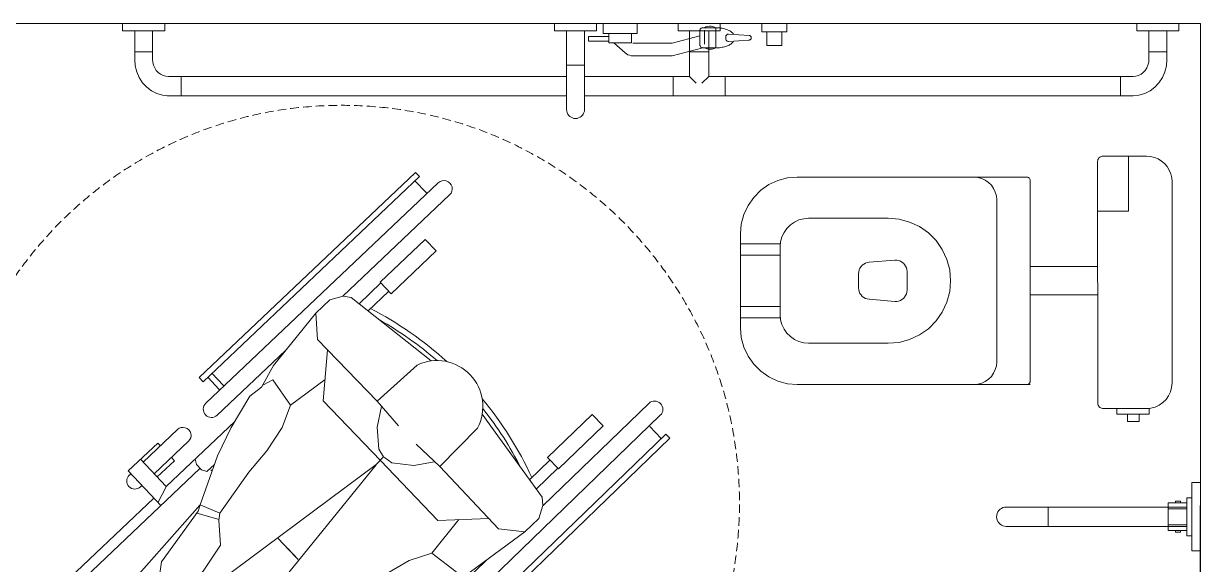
# Model space of a CAD drawing. Header units: millimetres. Extents: x -2143172 to 5255, y -610845 to 279739.
# Drawn here: x -1099229 to -1097157, y -590369 to -589418 of the extents above; entities that cross this region are included whole.
import ezdxf

# ---------------------------------------------------------------- set-up
doc = ezdxf.new("R2010")
doc.units = ezdxf.units.MM
doc.header["$LTSCALE"] = 30
doc.linetypes.add('TRATTEGGIATA', pattern=[0.75, 0.5, -0.25])
doc.layers.get('0').update_dxf_attribs({"lineweight": 5})
for name, color, linetype, lineweight in [('LOADING', 163, 'Continuous', 5), ('SANIT', 250, 'Continuous', 5), ('Walls', 32, 'Continuous', 5)]:
    doc.layers.add(name, color=color, linetype=linetype, lineweight=lineweight)

# ---------------------------------------------------------------- blocks, each defined once
blk = doc.blocks.new('Wheelchair')
for p, q in [((9688.8, 4580.4), (9636.3, 4519)), ((9688.8, 4580.4), (9913.2, 4363.8)), ((9695.9, 4532.4), (9716, 4554.1)), ((9647.3, 4524.1), (9584.2, 4494.7)), ((9709.9, 4426.2), (9647.3, 4524.1)), ((9695.9, 4532.4), (9738.4, 4489.9)), ((9762.6, 4492.4), (9766.7, 4505.2)), ((9584.2, 4494.7), (9568.2, 4476.7)), ((9568.2, 4476.7), (9665.9, 4393.6)), ((9698.4, 4444.2), (9735.9, 4492.5)), ((9738.4, 4489.9), (9752.5, 4485)), ((9752.5, 4485), (9762.6, 4492.4)), ((9968.8, 4285), (9757.7, 4488.8)), ((9586.8, 4461), (9580.1, 4453.2)), ((9580.1, 4453.2), (9656.4, 4390)), ((9709.9, 4426.2), (9663.7, 4398.5)), ((9779.1, 4383.2), (9709.9, 4426.2)), ((9656.4, 4390), (9661.8, 4397.1)), ((9665.9, 4393.6), (9695.8, 4341.1)), ((9900.5, 4350.6), (9959.2, 4411.4)), ((9951.7, 4408.7), (9954.5, 4406)), ((9959.2, 4411.4), (10010.4, 4361.2)), ((9452.6, 4357.1), (9469.8, 4373.8)), ((9469.8, 4373.8), (9557.2, 4280)), ((9759.9, 4375.2), (9711.9, 4320.3)), ((9759.9, 4375.2), (9778.4, 4384.2)), ((9778.4, 4384.2), (9904.8, 4281.6)), ((9933.8, 4386.5), (9932, 4388.3)), ((9934.6, 4342.8), (9980.6, 4390.4)), ((9975.8, 4385.5), (10035.6, 4327.8)), ((9426, 4292.7), (9452.6, 4357.1)), ((9486.4, 4356), (9493.9, 4363)), ((9493.9, 4363), (9560.4, 4289.7)), ((9934.3, 4342.8), (9906.5, 4356.1)), ((9950.7, 4359.5), (9980.6, 4330.3)), ((10015.9, 4307.3), (9956.1, 4365)), ((10010.4, 4361.2), (10005.8, 4356.5)), ((9695.8, 4341.1), (9709.9, 4321.7)), ((9732.8, 4330.6), (9727.3, 4319.9)), ((9732.8, 4330.6), (9756, 4349.7)), ((9756, 4349.7), (9802, 4345.5)), ((9802, 4345.5), (9893.6, 4285.1)), ((9934.7, 4342.9), (10054.3, 4227.4)), ((9980.6, 4330.3), (9986.1, 4336)), ((9751.1, 4275.1), (9711.9, 4320.3)), ((9778.1, 4291.7), (9727.3, 4319.9)), ((9371.6, 4248.8), (9430.7, 4303.9)), ((9526.6, 4234.6), (9426, 4292.7)), ((9560.4, 4289.7), (9553.6, 4283.9)), ((9775.8, 4283), (9778.1, 4291.7)), ((9966.8, 4282.3), (9975.4, 4291.3)), ((9975.4, 4291.3), (9984.9, 4294.4)), ((10121.6, 4286.3), (10128.5, 4293.5)), ((10128.5, 4293.5), (10506.2, 3929)), ((9526.6, 4234.6), (9552.2, 4282)), ((9557.2, 4280), (9611, 4252.4)), ((9770.8, 4244.3), (9751.1, 4275.1)), ((9789, 4271.5), (9775.8, 4283)), ((9836.1, 4243.1), (9789, 4271.5)), ((9890.5, 4287.2), (9880.7, 4247.5)), ((9891.8, 4246.6), (9904.8, 4281.6)), ((9893.6, 4285.1), (9904.8, 4281.6)), ((9904.8, 4281.6), (9992.8, 4255.2)), ((9964, 4272.7), (9966.8, 4282.3)), ((9977.3, 4259.9), (9964, 4272.7)), ((10489.5, 3888.5), (10084.1, 4279.7)), ((10129.9, 4278.3), (10109.5, 4257.2)), ((10137.1, 4271.4), (10116.7, 4250.3)), ((10121.6, 4286.3), (10499.3, 3921.8)), ((9371.6, 4248.8), (9598.1, 4034.2)), ((9611, 4252.4), (9631.1, 4239.2)), ((9879.4, 4247.6), (9836.1, 4243.1)), ((9891.8, 4246.6), (9879.4, 4247.6)), ((9967.7, 4265.7), (9965.5, 4263.4)), ((9992.8, 4255.2), (10043.4, 4233.2)), ((10183.1, 4143.7), (10063.9, 4258.7)), ((9419.9, 4243.9), (9399.1, 4222.7)), ((9419.9, 4243.9), (9464.3, 4203.2)), ((9508.1, 4245.3), (9461.6, 4205.7)), ((9572.7, 4167.4), (9526.6, 4234.6)), ((9579.9, 4186.9), (9632.5, 4237.3)), ((9679.4, 4200.1), (9632.5, 4237.3)), ((9989.6, 3975.8), (9770.8, 4244.3)), ((9966.5, 4198.9), (9891.8, 4246.6)), ((10043.4, 4233.2), (10099.8, 4203.2)), ((9623.1, 4216), (9605.2, 4191.9)), ((9623.1, 4216), (9633.6, 4221.9)), ((9664, 4172.4), (9633.6, 4221.9)), ((9469.8, 4189.4), (9462.9, 4179)), ((9464.3, 4203.2), (9469.8, 4189.4)), ((9579.9, 4186.9), (9571.7, 4168)), ((9605.2, 4191.9), (9611.4, 4146.2)), ((9711.1, 4181.9), (9679.4, 4200.1)), ((10005.5, 4168.6), (9966.5, 4198.9)), ((10099.8, 4203.2), (10116.9, 4183)), ((9462.9, 4179), (9450.3, 4174.3)), ((9679.2, 3982.3), (9466.2, 4184.1)), ((9571.7, 4168), (9679.8, 4046.3)), ((9672.6, 4175.1), (9664, 4172.4)), ((9684.7, 4162.4), (9672.6, 4175.1)), ((9989.1, 3975.3), (9711.1, 4181.9)), ((10047.5, 4143.9), (10005.5, 4168.6)), ((10087.4, 4131), (10130.2, 4164)), ((10116.9, 4183), (10155.6, 4163.8)), ((10130.2, 4164), (10120, 4181.2)), ((9611.4, 4146.2), (9675.8, 4057.3)), ((9715.1, 4116.7), (9684.7, 4162.4)), ((10087.4, 4131), (10047.5, 4143.9)), ((10155.6, 4163.8), (10251.2, 4093.6)), ((9816.8, 4105.4), (9835.9, 4124.9)), ((9851.9, 4142.1), (9833.2, 4122.2)), ((9849, 4139.2), (9835.9, 4124.9)), ((10135, 4071.7), (10087.4, 4131)), ((9712.6, 4073.2), (9715.1, 4116.7)), ((10204.7, 4088.4), (10101.2, 3978.7)), ((10251.2, 4093.6), (10204.7, 4088.4)), ((10251.2, 4093.6), (10275.8, 4069.8)), ((9673.6, 4060.4), (9712.8, 4071.9)), ((9714.2, 4060.8), (9679.8, 4046.3)), ((9714.2, 4060.8), (9712.6, 4073.2)), ((9765.1, 3988.4), (9714.2, 4060.8)), ((10097.7, 4073.5), (9997.2, 3968.1)), ((10187.6, 4070.2), (10097.7, 4073.5)), ((10275.8, 4069.8), (10283, 4047)), ((9610.7, 4047.5), (9552.6, 3986.2)), ((9619.9, 4014.1), (9605.4, 4041.3)), ((9675.8, 4057.3), (9679.8, 4046.3)), ((9679.8, 4046.3), (9710.1, 3959.6)), ((10283, 4047), (10281.4, 4032.7)), ((10469.2, 3867.5), (10283.1, 4047.1)), ((10281.4, 4032.7), (10176, 3886.7)), ((9576.3, 4012.7), (9574.4, 4014.4)), ((9619.9, 4013.8), (9574.4, 3965.8)), ((9619.9, 4013.8), (9740.6, 3899.4)), ((10294.8, 3967.5), (10259.1, 4001.9)), ((10271, 4018.3), (10309.2, 3981.4)), ((9552.6, 3986.2), (9605, 3937.3)), ((9554.9, 3993.8), (9557.7, 3991.1)), ((9659, 3934.2), (9598.7, 3991.4)), ((9604, 3997), (9634.5, 3968.4)), ((9681.9, 3984.4), (9673.3, 3975.3)), ((9691.3, 3987.6), (9681.9, 3984.4)), ((9704.7, 3974.8), (9691.3, 3987.6)), ((9698.5, 3984.2), (9700.7, 3986.4)), ((9797.1, 3950.8), (9765.1, 3988.4)), ((9989.1, 3975.3), (9986.9, 3977.9)), ((10101.2, 3978.7), (10059.8, 3939.5)), ((10101.2, 3978.7), (10167.6, 3911)), ((10310.6, 3982.9), (10291.2, 3962.7)), ((10389.2, 3907.1), (10310.6, 3982.9)), ((9579.2, 3970.8), (9639.5, 3913.6)), ((9634.5, 3968.4), (9629, 3962.7)), ((9673.3, 3975.3), (9670.6, 3965.7)), ((9710.1, 3959.6), (9734.3, 3910)), ((9896.3, 3862.9), (9997.1, 3968)), ((10002.4, 3961.7), (9989.1, 3975.3)), ((10002.4, 3961.7), (9993.9, 3948)), ((9997.1, 3968.1), (9995.9, 3966.7)), ((10002.4, 3961.7), (10003.2, 3962.2)), ((10003.8, 3963), (10017, 3972.2)), ((10017, 3972.2), (10055.4, 3976.6)), ((10055.4, 3976.6), (10092.1, 3970.4)), ((10291.2, 3962.7), (10369.7, 3886.9)), ((9605, 3937.3), (9609.5, 3942)), ((9823.7, 3909.9), (9797.1, 3950.8)), ((9993.9, 3948), (9991.2, 3909.5)), ((10491.3, 3929.5), (10470.9, 3908.4)), ((10499.3, 3921.8), (10506.2, 3929)), ((9734.3, 3910), (9766.8, 3855.1)), ((9838.4, 3870.6), (9823.7, 3909.9)), ((9991.2, 3909.5), (9999, 3873.1)), ((9991.2, 3863.6), (10028.5, 3906.8)), ((10369.7, 3886.9), (10389.2, 3907.1)), ((9830, 3774.5), (9709.7, 3888.4)), ((9689.7, 3867.2), (10098.6, 3479.7)), ((9766.8, 3855.1), (9787.8, 3838.9)), ((9838.4, 3870.6), (9807.3, 3826.4)), ((9899.8, 3825.8), (9838.4, 3870.6)), ((9886.2, 3755.3), (9991.2, 3863.6)), ((9903.6, 3773.2), (9896.3, 3862.9)), ((9991.2, 3863.6), (10061.7, 3800.3)), ((9693.1, 3821.6), (9713.3, 3842.9)), ((9700.4, 3814.7), (9720.5, 3836)), ((9787.8, 3838.9), (9808.6, 3801)), ((9807.3, 3826.4), (9789.7, 3835.8)), ((9684.7, 3829.6), (9677.9, 3822.3)), ((9677.9, 3822.3), (10058.9, 3461.2)), ((9684.7, 3829.6), (10065.8, 3468.5)), ((9808.6, 3801), (9883.1, 3708.7)), ((9945.2, 3681.2), (10086.4, 3793)), ((9883.1, 3708.7), (9886.2, 3755.3)), ((9883.1, 3708.7), (9907.9, 3685.2)), ((9959.2, 3692.3), (9997.7, 3655.7)), ((10011, 3670.7), (9975, 3704.8)), ((9907.9, 3685.2), (9931, 3679)), ((10118.7, 3500.9), (9930.9, 3678.8)), ((9931, 3679), (9945.2, 3681.2)), ((9996.3, 3654.2), (10015.6, 3674.6)), ((10015.6, 3674.6), (10094.8, 3599.5)), ((10075.5, 3579.1), (9996.3, 3654.2)), ((10094.8, 3599.5), (10075.5, 3579.1)), ((10057.7, 3476.1), (10077.9, 3497.4)), ((10065.8, 3468.5), (10058.9, 3461.2))]:
    blk.add_line(p, q)
at = {"color": 30, "linetype": 'TRATTEGGIATA'}
blk.add_circle((9928.9, 4043.3), 700, dxfattribs=at)
for centre, radius, start, end in [((9941.8, 4398.5), 14.2, 46.0147, 226.0147), ((10025.7, 4317.5), 14.2, 226.0147, 46.0147), ((10074, 4269.2), 14.6, 46.0147, 226.0147), ((9564.6, 4004.1), 14.2, 46.5424, 226.5424), ((9694.4, 4260), 626.4, 320.2511, 335.2615), ((9694.4, 4260), 616.4, 321.5411, 333.0972), ((9649.3, 3923.9), 14.2, 226.5424, 46.5424), ((10097.1, 3872.9), 80.1, 316.0147, 28.3763), ((9699.7, 3877.8), 14.6, 46.5424, 226.5424), ((10479.4, 3878), 14.6, 226.0147, 46.0147), ((10096.6, 3872.4), 80.1, 244.1807, 316.5424), ((9692, 4257.4), 626.4, 297.2956, 312.306), ((9692, 4257.4), 616.4, 299.4599, 311.0159), ((10108.7, 3490.3), 14.6, 226.5424, 46.5424)]:
    blk.add_arc(centre, radius, start, end)

msp = doc.modelspace()

# ---------------------------------------------------------------- linework, layer by layer
at = {"layer": 'SANIT'}
for p, q in [((-1099054.3, -589431.1, 0.2), (-1099054.3, -589418.1, 0.2)), ((-1099054.3, -589418.1, 0.2), (-1098980.1, -589418.1, 0.2)), ((-1098980.1, -589418.1, 0.2), (-1098980.1, -589431.1, 0.2)), ((-1098294.1, -589431.1, 0.2), (-1098294.1, -589418.1, 0.2)), ((-1098294.1, -589418.1, 0.2), (-1098219.9, -589418.1, 0.2)), ((-1098219.9, -589418.1, 0.2), (-1098219.9, -589431.1, 0.2)), ((-1098208.6, -589418.1, 0.2), (-1098208.6, -589435.5, 0.2)), ((-1098148.6, -589418.1, 0.2), (-1098208.6, -589418.1, 0.2)), ((-1098148.6, -589435.5, 0.2), (-1098148.6, -589418.1, 0.2)), ((-1098076.5, -589431.1, 0.2), (-1098076.5, -589418.1, 0.2)), ((-1098076.5, -589418.1, 0.2), (-1098002.3, -589418.1, 0.2)), ((-1098002.3, -589418.1, 0.2), (-1098002.3, -589431.1, 0.2)), ((-1097929, -589418.1, 0.2), (-1097929, -589432.6, 0.2)), ((-1097885, -589418.1, 0.2), (-1097929, -589418.1, 0.2)), ((-1097885, -589432.6, 0.2), (-1097885, -589418.1, 0.2)), ((-1097269, -589418.1, 0.2), (-1097269, -589431.1, 0.2)), ((-1097194.8, -589418.1, 0.2), (-1097269, -589418.1, 0.2)), ((-1097194.8, -589431.1, 0.2), (-1097194.8, -589418.1, 0.2)), ((-1098980.1, -589431.1, 0.2), (-1099054.3, -589431.1, 0.2)), ((-1099033, -589481.1, 0.2), (-1099033, -589432.1, 0.2)), ((-1099001.4, -589432.1, 0.2), (-1099001.4, -589481.1, 0.2)), ((-1098219.9, -589431.1, 0.2), (-1098294.1, -589431.1, 0.2)), ((-1098272.8, -589569.3, 0.2), (-1098272.8, -589431.1, 0.2)), ((-1098241.2, -589432.1, 0.2), (-1098241.2, -589569.3, 0.2)), ((-1098208.6, -589435.5, 0.2), (-1098148.6, -589435.5, 0.2)), ((-1098158.7, -589435.5, 0.2), (-1098198.5, -589435.5, 0.2)), ((-1098198.5, -589435.5, 0.2), (-1098198.5, -589451.8, 0.2)), ((-1098158.7, -589451.8, 0.2), (-1098158.7, -589435.5, 0.2)), ((-1098002.3, -589431.1, 0.2), (-1098076.5, -589431.1, 0.2)), ((-1098056.4, -589511.1, 0.2), (-1098056.4, -589431.1, 0.2)), ((-1098038, -589429.7, 0.2), (-1098038.1, -589430.6, 0.2)), ((-1098038.1, -589430.6, 0.2), (-1098038.1, -589455.6, 0.2)), ((-1098037.8, -589428.9, 0.2), (-1098038, -589429.7, 0.2)), ((-1098037.4, -589428.1, 0.2), (-1098037.8, -589428.9, 0.2)), ((-1098036.9, -589427.4, 0.2), (-1098037.4, -589428.1, 0.2)), ((-1098036.3, -589426.8, 0.2), (-1098036.9, -589427.4, 0.2)), ((-1098035.6, -589426.3, 0.2), (-1098036.3, -589426.8, 0.2)), ((-1098034.8, -589425.9, 0.2), (-1098035.6, -589426.3, 0.2)), ((-1098034, -589425.7, 0.2), (-1098034.8, -589425.9, 0.2)), ((-1098033.1, -589425.6, 0.2), (-1098034, -589425.7, 0.2)), ((-1098003.5, -589425.6, 0.2), (-1098033.1, -589425.6, 0.2)), ((-1098027.5, -589424, 0.2), (-1098030.2, -589425.4, 0.2)), ((-1098030.1, -589429.6, 0.2), (-1098030.1, -589454.6, 0.2)), ((-1098024.5, -589423.1, 0.2), (-1098027.5, -589424, 0.2)), ((-1098021.4, -589422.6, 0.2), (-1098024.5, -589423.1, 0.2)), ((-1098022.4, -589431.1, 0.2), (-1098022.4, -589511.1, 0.2)), ((-1098018.3, -589422.7, 0.2), (-1098021.4, -589422.6, 0.2)), ((-1098015.3, -589423.2, 0.2), (-1098018.3, -589422.7, 0.2)), ((-1098012.3, -589424.2, 0.2), (-1098015.3, -589423.2, 0.2)), ((-1098009.6, -589425.6, 0.2), (-1098012.3, -589424.2, 0.2)), ((-1098010, -589425.6, 0.2), (-1098010, -589460.6, 0.2)), ((-1098003.5, -589425.6, 0.2), (-1098001.2, -589426, 0.2)), ((-1098001.2, -589426, 0.2), (-1097999.1, -589426.3, 0.2)), ((-1097999.1, -589426.3, 0.2), (-1097997, -589426.8, 0.2)), ((-1097997, -589426.8, 0.2), (-1097995, -589427.2, 0.2)), ((-1097995, -589427.2, 0.2), (-1097993.1, -589427.8, 0.2)), ((-1097993.1, -589427.8, 0.2), (-1097991.4, -589428.3, 0.2)), ((-1097991.5, -589438.4, 0.2), (-1097992, -589439.1, 0.2)), ((-1097990.9, -589437.8, 0.2), (-1097991.5, -589438.4, 0.2)), ((-1097991.4, -589428.3, 0.2), (-1097989.7, -589429, 0.2)), ((-1097990.2, -589437.3, 0.2), (-1097990.9, -589437.8, 0.2)), ((-1097989.4, -589436.9, 0.2), (-1097990.2, -589437.3, 0.2)), ((-1097989.7, -589429, 0.2), (-1097988.1, -589429.6, 0.2)), ((-1097988.5, -589436.7, 0.2), (-1097989.4, -589436.9, 0.2)), ((-1097987.7, -589436.6, 0.2), (-1097988.5, -589436.7, 0.2)), ((-1097988.1, -589429.6, 0.2), (-1097986.6, -589430.3, 0.2)), ((-1097951.5, -589439.2, 0.2), (-1097987.7, -589436.6, 0.2)), ((-1097986.6, -589430.3, 0.2), (-1097985.2, -589431.1, 0.2)), ((-1097985.2, -589431.1, 0.2), (-1097983.9, -589431.9, 0.2)), ((-1097983.9, -589431.9, 0.2), (-1097982.8, -589432.7, 0.2)), ((-1097982.8, -589432.7, 0.2), (-1097981.7, -589433.6, 0.2)), ((-1097981.7, -589433.6, 0.2), (-1097980.7, -589434.6, 0.2)), ((-1097980.7, -589434.6, 0.2), (-1097979.8, -589435.6, 0.2)), ((-1097979.8, -589435.6, 0.2), (-1097979, -589436.6, 0.2)), ((-1097929, -589432.6, 0.2), (-1097885, -589432.6, 0.2)), ((-1097920.4, -589432.6, 0.2), (-1097920.4, -589457, 0.2)), ((-1097893.6, -589457, 0.2), (-1097893.6, -589432.6, 0.2)), ((-1097269, -589431.1, 0.2), (-1097194.8, -589431.1, 0.2)), ((-1097247.7, -589432.1, 0.2), (-1097247.7, -589481.1, 0.2)), ((-1097216.1, -589481.1, 0.2), (-1097216.1, -589432.1, 0.2)), ((-1098198.5, -589440.8, 0.2), (-1098233.9, -589440.8, 0.2)), ((-1098233.9, -589440.8, 0.2), (-1098233.9, -589448.8, 0.2)), ((-1098233.9, -589448.8, 0.2), (-1098198.5, -589448.8, 0.2)), ((-1098198.5, -589448.8, 0.2), (-1098198.5, -589440.8, 0.2)), ((-1098198.5, -589451.8, 0.2), (-1098158.7, -589451.8, 0.2)), ((-1098169.7, -589469.6, 0.2), (-1098189.3, -589451.8, 0.2)), ((-1098087, -589452.8, 0.2), (-1098156.3, -589452.8, 0.2)), ((-1098038.1, -589439.9, 0.2), (-1098087, -589452.8, 0.2)), ((-1098038.1, -589455.6, 0.2), (-1098038, -589456.5, 0.2)), ((-1098038, -589456.5, 0.2), (-1098037.8, -589457.3, 0.2)), ((-1098037.8, -589457.3, 0.2), (-1098037.4, -589458.1, 0.2)), ((-1098037.4, -589458.1, 0.2), (-1098036.9, -589458.8, 0.2)), ((-1098036.9, -589458.8, 0.2), (-1098036.3, -589459.4, 0.2)), ((-1098036.3, -589459.4, 0.2), (-1098035.6, -589459.9, 0.2)), ((-1097999.1, -589459.9, 0.2), (-1097997, -589459.5, 0.2)), ((-1097997, -589459.5, 0.2), (-1097995, -589459, 0.2)), ((-1097995, -589459, 0.2), (-1097993.1, -589458.5, 0.2)), ((-1097993.1, -589458.5, 0.2), (-1097991.4, -589457.9, 0.2)), ((-1097992.6, -589440.7, 0.2), (-1097992.7, -589441.6, 0.2)), ((-1097992.7, -589441.6, 0.2), (-1097992.7, -589444.6, 0.2)), ((-1097992.7, -589444.6, 0.2), (-1097992.6, -589445.5, 0.2)), ((-1097992.4, -589439.9, 0.2), (-1097992.6, -589440.7, 0.2)), ((-1097992.6, -589445.5, 0.2), (-1097992.4, -589446.3, 0.2)), ((-1097992, -589439.1, 0.2), (-1097992.4, -589439.9, 0.2)), ((-1097992.4, -589446.3, 0.2), (-1097992, -589447.1, 0.2)), ((-1097992, -589447.1, 0.2), (-1097991.5, -589447.8, 0.2)), ((-1097991.5, -589447.8, 0.2), (-1097990.9, -589448.4, 0.2)), ((-1097991.4, -589457.9, 0.2), (-1097989.7, -589457.3, 0.2)), ((-1097990.9, -589448.4, 0.2), (-1097990.2, -589448.9, 0.2)), ((-1097990.2, -589448.9, 0.2), (-1097989.4, -589449.3, 0.2)), ((-1097989.7, -589457.3, 0.2), (-1097988.1, -589456.6, 0.2)), ((-1097989.4, -589449.3, 0.2), (-1097988.5, -589449.5, 0.2)), ((-1097988.5, -589449.5, 0.2), (-1097987.7, -589449.6, 0.2)), ((-1097988.1, -589456.6, 0.2), (-1097986.6, -589455.9, 0.2)), ((-1097951.5, -589447.1, 0.2), (-1097987.7, -589449.6, 0.2)), ((-1097986.6, -589455.9, 0.2), (-1097985.2, -589455.1, 0.2)), ((-1097985.2, -589455.1, 0.2), (-1097983.9, -589454.3, 0.2)), ((-1097983.9, -589454.3, 0.2), (-1097982.8, -589453.5, 0.2)), ((-1097982.8, -589453.5, 0.2), (-1097981.7, -589452.6, 0.2)), ((-1097981.7, -589452.6, 0.2), (-1097980.7, -589451.6, 0.2)), ((-1097980.7, -589451.6, 0.2), (-1097979.8, -589450.7, 0.2)), ((-1097979.8, -589450.7, 0.2), (-1097979, -589449.6, 0.2)), ((-1097950.8, -589439.2, 0.2), (-1097951.5, -589439.2, 0.2)), ((-1097951.5, -589447.1, 0.2), (-1097950.8, -589447, 0.2)), ((-1097950.2, -589439.4, 0.2), (-1097950.8, -589439.2, 0.2)), ((-1097950.8, -589447, 0.2), (-1097950.2, -589446.8, 0.2)), ((-1097949.6, -589439.7, 0.2), (-1097950.2, -589439.4, 0.2)), ((-1097950.2, -589446.8, 0.2), (-1097949.6, -589446.5, 0.2)), ((-1097949, -589440.1, 0.2), (-1097949.6, -589439.7, 0.2)), ((-1097949.6, -589446.5, 0.2), (-1097949, -589446.1, 0.2)), ((-1097948.5, -589440.6, 0.2), (-1097949, -589440.1, 0.2)), ((-1097949, -589446.1, 0.2), (-1097948.5, -589445.7, 0.2)), ((-1097948.1, -589441.1, 0.2), (-1097948.5, -589440.6, 0.2)), ((-1097948.5, -589445.7, 0.2), (-1097948.1, -589445.1, 0.2)), ((-1097947.8, -589441.8, 0.2), (-1097948.1, -589441.1, 0.2)), ((-1097948.1, -589445.1, 0.2), (-1097947.8, -589444.5, 0.2)), ((-1097947.6, -589442.4, 0.2), (-1097947.8, -589441.8, 0.2)), ((-1097947.8, -589444.5, 0.2), (-1097947.6, -589443.8, 0.2)), ((-1097947.6, -589443.1, 0.2), (-1097947.6, -589442.4, 0.2)), ((-1097947.6, -589443.8, 0.2), (-1097947.6, -589443.1, 0.2)), ((-1097920.4, -589457, 0.2), (-1097893.6, -589457, 0.2)), ((-1099033, -589468.1, 0.2), (-1099001.4, -589468.1, 0.2)), ((-1098169.7, -589469.6, 0.2), (-1098167.4, -589471.4, 0.2)), ((-1098167.4, -589471.4, 0.2), (-1098164.8, -589472.9, 0.2)), ((-1098164.8, -589472.9, 0.2), (-1098162.1, -589473.9, 0.2)), ((-1098162.1, -589473.9, 0.2), (-1098159.2, -589474.6, 0.2)), ((-1098159.2, -589474.6, 0.2), (-1098156.3, -589474.8, 0.2)), ((-1098087, -589474.8, 0.2), (-1098156.3, -589474.8, 0.2)), ((-1098033.1, -589460.6, 0.2), (-1098087, -589474.8, 0.2)), ((-1098056.4, -589468.1, 0.2), (-1098022.4, -589468.1, 0.2)), ((-1098035.6, -589459.9, 0.2), (-1098034.8, -589460.3, 0.2)), ((-1098034.8, -589460.3, 0.2), (-1098034, -589460.5, 0.2)), ((-1098034, -589460.5, 0.2), (-1098033.1, -589460.6, 0.2)), ((-1098033.1, -589460.6, 0.2), (-1098003.5, -589460.6, 0.2)), ((-1098030, -589460.7, 0.2), (-1098026.8, -589462.1, 0.2)), ((-1098026.8, -589462.1, 0.2), (-1098023.4, -589462.9, 0.2)), ((-1098023.4, -589462.9, 0.2), (-1098020, -589463.2, 0.2)), ((-1098020, -589463.2, 0.2), (-1098016.5, -589462.9, 0.2)), ((-1098016.5, -589462.9, 0.2), (-1098013.1, -589462, 0.2)), ((-1098013.1, -589462, 0.2), (-1098010, -589460.6, 0.2)), ((-1098003.5, -589460.6, 0.2), (-1098001.2, -589460.3, 0.2)), ((-1098001.2, -589460.3, 0.2), (-1097999.1, -589459.9, 0.2)), ((-1097216.1, -589468.1, 0.2), (-1097247.7, -589468.1, 0.2)), ((-1099033, -589481.1, 0.2), (-1099032.1, -589492.2, 0.2)), ((-1099032.1, -589492.2, 0.2), (-1099029.4, -589503, 0.2)), ((-1099001.4, -589481.1, 0.2), (-1099001, -589486.3, 0.2)), ((-1099001, -589486.3, 0.2), (-1098999.7, -589491.4, 0.2)), ((-1098999.7, -589491.4, 0.2), (-1098997.7, -589496.1, 0.2)), ((-1098997.7, -589496.1, 0.2), (-1098994.9, -589500.4, 0.2)), ((-1098994.9, -589500.4, 0.2), (-1098991.5, -589504.1, 0.2)), ((-1098272.8, -589491.1, 0.2), (-1098241.2, -589491.1, 0.2)), ((-1097254.2, -589500.4, 0.2), (-1097257.6, -589504.1, 0.2)), ((-1097251.4, -589496.1, 0.2), (-1097254.2, -589500.4, 0.2)), ((-1097249.4, -589491.4, 0.2), (-1097251.4, -589496.1, 0.2)), ((-1097248.1, -589486.3, 0.2), (-1097249.4, -589491.4, 0.2)), ((-1097247.7, -589481.1, 0.2), (-1097248.1, -589486.3, 0.2)), ((-1097217, -589492.2, 0.2), (-1097219.7, -589503, 0.2)), ((-1097216.1, -589481.1, 0.2), (-1097217, -589492.2, 0.2)), ((-1099029.4, -589503, 0.2), (-1099025, -589513.1, 0.2)), ((-1099025, -589513.1, 0.2), (-1099019.1, -589522.3, 0.2)), ((-1098991.5, -589504.1, 0.2), (-1098987.5, -589507.1, 0.2)), ((-1098987.5, -589507.1, 0.2), (-1098983.1, -589509.3, 0.2)), ((-1098983.1, -589509.3, 0.2), (-1098978.4, -589510.7, 0.2)), ((-1098978.4, -589510.7, 0.2), (-1098973.6, -589511.1, 0.2)), ((-1098951.3, -589511.1, 0.2), (-1098973.6, -589511.1, 0.2)), ((-1098951.3, -589511.1, 0.2), (-1098272.8, -589511.1, 0.2)), ((-1098951.3, -589545.1, 0.2), (-1098951.3, -589511.1, 0.2)), ((-1098241.2, -589511.1, 0.2), (-1098056.4, -589511.1, 0.2)), ((-1098085, -589511.1, 0.2), (-1098085, -589545.1, 0.2)), ((-1098056.4, -589511.1, 0.2), (-1098044.4, -589523.1, 0.2)), ((-1098022.4, -589511.1, 0.2), (-1098034.4, -589523.1, 0.2)), ((-1097297.8, -589511.3, 0.2), (-1098022.4, -589511.3, 0.2)), ((-1097993.8, -589511.3, 0.2), (-1097993.8, -589545.1, 0.2)), ((-1097297.8, -589545.1, 0.2), (-1097297.8, -589511.1, 0.2)), ((-1097297.8, -589511.1, 0.2), (-1097275.5, -589511.1, 0.2)), ((-1097270.7, -589510.7, 0.2), (-1097275.5, -589511.1, 0.2)), ((-1097266, -589509.3, 0.2), (-1097270.7, -589510.7, 0.2)), ((-1097261.6, -589507.1, 0.2), (-1097266, -589509.3, 0.2)), ((-1097257.6, -589504.1, 0.2), (-1097261.6, -589507.1, 0.2)), ((-1097224.1, -589513.1, 0.2), (-1097230, -589522.3, 0.2)), ((-1097219.7, -589503, 0.2), (-1097224.1, -589513.1, 0.2)), ((-1099019.1, -589522.3, 0.2), (-1099011.7, -589530.2, 0.2)), ((-1099011.7, -589530.2, 0.2), (-1099003.3, -589536.6, 0.2)), ((-1099003.3, -589536.6, 0.2), (-1098993.9, -589541.3, 0.2)), ((-1098993.9, -589541.3, 0.2), (-1098983.9, -589544.2, 0.2)), ((-1097255.2, -589541.3, 0.2), (-1097265.2, -589544.1, 0.2)), ((-1097245.8, -589536.5, 0.2), (-1097255.2, -589541.3, 0.2)), ((-1097237.4, -589530.1, 0.2), (-1097245.8, -589536.5, 0.2)), ((-1097230, -589522.3, 0.2), (-1097237.4, -589530.1, 0.2)), ((-1098983.9, -589544.2, 0.2), (-1098973.6, -589545.1, 0.2)), ((-1098272.8, -589545.1, 0.2), (-1098975.7, -589545.1, 0.2)), ((-1098951.3, -589545.1, 0.2), (-1098973.6, -589545.1, 0.2)), ((-1097976.4, -589545.1, 0.2), (-1098241.2, -589545.1, 0.2)), ((-1097297.8, -589545.1, 0.2), (-1098213.4, -589545.1, 0.2)), ((-1097994.4, -589545.1, 0.2), (-1098084.4, -589545.1, 0.2)), ((-1097297.8, -589545.1, 0.2), (-1097275.5, -589545.1, 0.2)), ((-1097265.2, -589544.1, 0.2), (-1097275.5, -589545.1, 0.2)), ((-1098272.5, -589572.1, 0.2), (-1098272.8, -589569.3, 0.2)), ((-1098271.8, -589574.7, 0.2), (-1098272.5, -589572.1, 0.2)), ((-1098270.7, -589577.2, 0.2), (-1098271.8, -589574.7, 0.2)), ((-1098269.1, -589579.5, 0.2), (-1098270.7, -589577.2, 0.2)), ((-1098267.1, -589581.4, 0.2), (-1098269.1, -589579.5, 0.2)), ((-1098264.9, -589583, 0.2), (-1098267.1, -589581.4, 0.2)), ((-1098262.4, -589584.2, 0.2), (-1098264.9, -589583, 0.2)), ((-1098249.1, -589583, 0.2), (-1098251.6, -589584.2, 0.2)), ((-1098246.9, -589581.4, 0.2), (-1098249.1, -589583, 0.2)), ((-1098244.9, -589579.5, 0.2), (-1098246.9, -589581.4, 0.2)), ((-1098243.3, -589577.2, 0.2), (-1098244.9, -589579.5, 0.2)), ((-1098242.2, -589574.7, 0.2), (-1098243.3, -589577.2, 0.2)), ((-1098241.5, -589572.1, 0.2), (-1098242.2, -589574.7, 0.2)), ((-1098241.2, -589569.3, 0.2), (-1098241.5, -589572.1, 0.2)), ((-1098259.7, -589584.9, 0.2), (-1098262.4, -589584.2, 0.2)), ((-1098257, -589585.1, 0.2), (-1098259.7, -589584.9, 0.2)), ((-1098254.3, -589584.9, 0.2), (-1098257, -589585.1, 0.2)), ((-1098251.6, -589584.2, 0.2), (-1098254.3, -589584.9, 0.2)), ((-1097337.9, -589658.8, 0.2), (-1097338.2, -589660.4, 0.2)), ((-1097338.2, -589660.4, 0.2), (-1097338.2, -589662, 0.2)), ((-1097337.8, -590084.5, 0.2), (-1097338.2, -589662, 0.2)), ((-1097337.4, -589657.2, 0.2), (-1097337.9, -589658.8, 0.2)), ((-1097336.6, -589655.8, 0.2), (-1097337.4, -589657.2, 0.2)), ((-1097335.6, -589654.5, 0.2), (-1097336.6, -589655.8, 0.2)), ((-1097334.3, -589653.4, 0.2), (-1097335.6, -589654.5, 0.2)), ((-1097333, -589652.5, 0.2), (-1097334.3, -589653.4, 0.2)), ((-1097331.5, -589651.8, 0.2), (-1097333, -589652.5, 0.2)), ((-1097329.9, -589651.4, 0.2), (-1097331.5, -589651.8, 0.2)), ((-1097328.2, -589651.3, 0.2), (-1097329.9, -589651.4, 0.2)), ((-1097328.2, -589651.3, 0.2), (-1097252, -589651.3, 0.2)), ((-1097291.5, -589651.3, 0.2), (-1097295, -589651.3, 0.2)), ((-1097283.5, -589651.3, 0.2), (-1097283.5, -589748.3, 0.2)), ((-1097245, -589651.8, 0.2), (-1097252, -589651.3, 0.2)), ((-1097238.1, -589653.5, 0.2), (-1097245, -589651.8, 0.2)), ((-1097231.6, -589656.2, 0.2), (-1097238.1, -589653.5, 0.2)), ((-1097225.6, -589659.9, 0.2), (-1097231.6, -589656.2, 0.2)), ((-1097220.2, -589664.5, 0.2), (-1097225.6, -589659.9, 0.2)), ((-1097215.6, -589669.8, 0.2), (-1097220.2, -589664.5, 0.2)), ((-1097211.9, -589675.8, 0.2), (-1097215.6, -589669.8, 0.2)), ((-1097209.2, -589682.4, 0.2), (-1097211.9, -589675.8, 0.2)), ((-1097207.6, -589689.2, 0.2), (-1097209.2, -589682.4, 0.2)), ((-1097916.7, -589701.4, 0.2), (-1097931, -589711.4, 0.2)), ((-1097900.9, -589694.1, 0.2), (-1097916.7, -589701.4, 0.2)), ((-1097884.1, -589689.6, 0.2), (-1097900.9, -589694.1, 0.2)), ((-1097866.7, -589688, 0.2), (-1097884.1, -589689.6, 0.2)), ((-1097545.7, -589688, 0.2), (-1097866.7, -589688, 0.2)), ((-1097548.8, -589688.6, 0.2), (-1097555.7, -589688, 0.2)), ((-1097542, -589690.5, 0.2), (-1097548.8, -589688.6, 0.2)), ((-1097545.7, -589688, 0.2), (-1097462.7, -589688, 0.2)), ((-1097535.7, -589693.4, 0.2), (-1097542, -589690.5, 0.2)), ((-1097530, -589697.4, 0.2), (-1097535.7, -589693.4, 0.2)), ((-1097525.1, -589702.3, 0.2), (-1097530, -589697.4, 0.2)), ((-1097521.1, -589708, 0.2), (-1097525.1, -589702.3, 0.2)), ((-1097518.1, -589714.4, 0.2), (-1097521.1, -589708, 0.2)), ((-1097504.2, -589688, 0.2), (-1097462.7, -589688, 0.2)), ((-1097461.7, -589688.1, 0.2), (-1097462.7, -589688, 0.2)), ((-1097460.7, -589688.4, 0.2), (-1097461.7, -589688.1, 0.2)), ((-1097459.7, -589688.8, 0.2), (-1097460.7, -589688.4, 0.2)), ((-1097458.9, -589689.4, 0.2), (-1097459.7, -589688.8, 0.2)), ((-1097458.1, -589690.2, 0.2), (-1097458.9, -589689.4, 0.2)), ((-1097457.5, -589691, 0.2), (-1097458.1, -589690.2, 0.2)), ((-1097457.1, -589692, 0.2), (-1097457.5, -589691, 0.2)), ((-1097456.8, -589693, 0.2), (-1097457.1, -589692, 0.2)), ((-1097456.7, -589694, 0.2), (-1097456.8, -589693, 0.2)), ((-1097456.7, -590047, 0.2), (-1097456.7, -589694, 0.2)), ((-1097207, -589696.3, 0.2), (-1097207.6, -589689.2, 0.2)), ((-1097207, -589696.3, 0.2), (-1097207, -589692.8, 0.2)), ((-1097207, -590050.3, 0.2), (-1097207, -589696.3, 0.2)), ((-1097943.3, -589723.8, 0.2), (-1097953.3, -589738, 0.2)), ((-1097931, -589711.4, 0.2), (-1097943.3, -589723.8, 0.2)), ((-1097516.3, -589721.1, 0.2), (-1097518.1, -589714.4, 0.2)), ((-1097515.7, -589728, 0.2), (-1097516.3, -589721.1, 0.2)), ((-1097515.7, -590013, 0.2), (-1097515.7, -589728, 0.2)), ((-1097953.3, -589738, 0.2), (-1097960.7, -589753.8, 0.2)), ((-1097283.5, -589748.3, 0.2), (-1097338.1, -589748.3, 0.2)), ((-1097960.7, -589753.8, 0.2), (-1097965.2, -589770.7, 0.2)), ((-1097871.7, -589767.2, 0.2), (-1097878.9, -589772.2, 0.2)), ((-1097863.8, -589763.6, 0.2), (-1097871.7, -589767.2, 0.2)), ((-1097855.4, -589761.3, 0.2), (-1097863.8, -589763.6, 0.2)), ((-1097846.7, -589760.5, 0.2), (-1097855.4, -589761.3, 0.2)), ((-1097706.7, -589760.5, 0.2), (-1097846.7, -589760.5, 0.2)), ((-1097687.6, -589762.2, 0.2), (-1097706.7, -589760.5, 0.2)), ((-1097669.1, -589767.2, 0.2), (-1097687.6, -589762.2, 0.2)), ((-1097651.7, -589775.3, 0.2), (-1097669.1, -589767.2, 0.2)), ((-1097965.2, -589770.7, 0.2), (-1097966.7, -589788, 0.2)), ((-1097966.7, -589788, 0.2), (-1097966.7, -589953, 0.2)), ((-1097890, -589785.5, 0.2), (-1097893.7, -589793.4, 0.2)), ((-1097885, -589778.4, 0.2), (-1097890, -589785.5, 0.2)), ((-1097878.9, -589772.2, 0.2), (-1097885, -589778.4, 0.2)), ((-1097636, -589786.3, 0.2), (-1097651.7, -589775.3, 0.2)), ((-1097622.5, -589799.8, 0.2), (-1097636, -589786.3, 0.2)), ((-1097966.7, -589805.5, 0.2), (-1097896.7, -589805.5, 0.2)), ((-1097896, -589801.9, 0.2), (-1097896.7, -589810.5, 0.2)), ((-1097896.7, -589805.5, 0.2), (-1097896.7, -589935.5, 0.2)), ((-1097893.7, -589793.4, 0.2), (-1097896, -589801.9, 0.2)), ((-1097611.5, -589815.5, 0.2), (-1097622.5, -589799.8, 0.2)), ((-1097966.7, -589825.5, 0.2), (-1097896.7, -589825.5, 0.2)), ((-1097603.4, -589832.9, 0.2), (-1097611.5, -589815.5, 0.2)), ((-1097757.6, -589851.5, 0.2), (-1097758.5, -589854.7, 0.2)), ((-1097756.3, -589848.4, 0.2), (-1097757.6, -589851.5, 0.2)), ((-1097754.5, -589845.7, 0.2), (-1097756.3, -589848.4, 0.2)), ((-1097752.3, -589843.2, 0.2), (-1097754.5, -589845.7, 0.2)), ((-1097749.7, -589841.2, 0.2), (-1097752.3, -589843.2, 0.2)), ((-1097746.7, -589839.6, 0.2), (-1097749.7, -589841.2, 0.2)), ((-1097743.6, -589838.6, 0.2), (-1097746.7, -589839.6, 0.2)), ((-1097740.4, -589838, 0.2), (-1097743.6, -589838.6, 0.2)), ((-1097694.7, -589834.3, 0.2), (-1097740.4, -589838, 0.2)), ((-1097691.4, -589834.3, 0.2), (-1097694.7, -589834.3, 0.2)), ((-1097688.3, -589834.9, 0.2), (-1097691.4, -589834.3, 0.2)), ((-1097685.2, -589836, 0.2), (-1097688.3, -589834.9, 0.2)), ((-1097682.4, -589837.6, 0.2), (-1097685.2, -589836, 0.2)), ((-1097679.9, -589839.6, 0.2), (-1097682.4, -589837.6, 0.2)), ((-1097677.7, -589842, 0.2), (-1097679.9, -589839.6, 0.2)), ((-1097675.9, -589844.7, 0.2), (-1097677.7, -589842, 0.2)), ((-1097674.6, -589847.7, 0.2), (-1097675.9, -589844.7, 0.2)), ((-1097673.8, -589850.8, 0.2), (-1097674.6, -589847.7, 0.2)), ((-1097673.5, -589854, 0.2), (-1097673.8, -589850.8, 0.2)), ((-1097598.4, -589851.4, 0.2), (-1097603.4, -589832.9, 0.2)), ((-1097596.7, -589870.5, 0.2), (-1097598.4, -589851.4, 0.2)), ((-1097456.7, -589845.5, 0.2), (-1097338, -589845.5, 0.2)), ((-1097758.5, -589854.7, 0.2), (-1097758.7, -589858, 0.2)), ((-1097758.7, -589858, 0.2), (-1097758.7, -589883.1, 0.2)), ((-1097673.5, -589854, 0.2), (-1097673.5, -589887.1, 0.2)), ((-1097598.4, -589889.6, 0.2), (-1097596.7, -589870.5, 0.2)), ((-1097758.7, -589883.1, 0.2), (-1097758.5, -589886.4, 0.2)), ((-1097758.5, -589886.4, 0.2), (-1097757.6, -589889.6, 0.2)), ((-1097757.6, -589889.6, 0.2), (-1097756.3, -589892.7, 0.2)), ((-1097756.3, -589892.7, 0.2), (-1097754.5, -589895.4, 0.2)), ((-1097675.9, -589896.4, 0.2), (-1097674.6, -589893.4, 0.2)), ((-1097674.6, -589893.4, 0.2), (-1097673.8, -589890.3, 0.2)), ((-1097673.8, -589890.3, 0.2), (-1097673.5, -589887.1, 0.2)), ((-1097603.4, -589908.2, 0.2), (-1097598.4, -589889.6, 0.2)), ((-1097754.5, -589895.4, 0.2), (-1097752.3, -589897.9, 0.2)), ((-1097752.3, -589897.9, 0.2), (-1097749.7, -589899.9, 0.2)), ((-1097749.7, -589899.9, 0.2), (-1097746.7, -589901.5, 0.2)), ((-1097746.7, -589901.5, 0.2), (-1097743.6, -589902.5, 0.2)), ((-1097743.6, -589902.5, 0.2), (-1097740.4, -589903.1, 0.2)), ((-1097694.7, -589906.8, 0.2), (-1097740.4, -589903.1, 0.2)), ((-1097694.7, -589906.8, 0.2), (-1097691.4, -589906.7, 0.2)), ((-1097691.4, -589906.7, 0.2), (-1097688.3, -589906.1, 0.2)), ((-1097688.3, -589906.1, 0.2), (-1097685.2, -589905, 0.2)), ((-1097685.2, -589905, 0.2), (-1097682.4, -589903.5, 0.2)), ((-1097682.4, -589903.5, 0.2), (-1097679.9, -589901.5, 0.2)), ((-1097679.9, -589901.5, 0.2), (-1097677.7, -589899.1, 0.2)), ((-1097677.7, -589899.1, 0.2), (-1097675.9, -589896.4, 0.2)), ((-1097611.5, -589925.5, 0.2), (-1097603.4, -589908.2, 0.2)), ((-1097456.7, -589895.5, 0.2), (-1097338, -589895.5, 0.2)), ((-1097966.7, -589915.5, 0.2), (-1097896.7, -589915.5, 0.2)), ((-1097966.7, -589935.5, 0.2), (-1097896.7, -589935.5, 0.2)), ((-1097896.7, -589930.5, 0.2), (-1097896, -589939.2, 0.2)), ((-1097622.5, -589941.2, 0.2), (-1097611.5, -589925.5, 0.2)), ((-1097966.7, -589953, 0.2), (-1097965.2, -589970.4, 0.2)), ((-1097896, -589939.2, 0.2), (-1097893.7, -589947.6, 0.2)), ((-1097893.7, -589947.6, 0.2), (-1097890, -589955.5, 0.2)), ((-1097890, -589955.5, 0.2), (-1097885, -589962.7, 0.2)), ((-1097651.7, -589965.8, 0.2), (-1097636, -589954.8, 0.2)), ((-1097636, -589954.8, 0.2), (-1097622.5, -589941.2, 0.2)), ((-1097965.2, -589970.4, 0.2), (-1097960.7, -589987.2, 0.2)), ((-1097885, -589962.7, 0.2), (-1097878.9, -589968.8, 0.2)), ((-1097878.9, -589968.8, 0.2), (-1097871.7, -589973.8, 0.2)), ((-1097871.7, -589973.8, 0.2), (-1097863.8, -589977.5, 0.2)), ((-1097863.8, -589977.5, 0.2), (-1097855.4, -589979.8, 0.2)), ((-1097687.6, -589978.9, 0.2), (-1097669.1, -589973.9, 0.2)), ((-1097669.1, -589973.9, 0.2), (-1097651.7, -589965.8, 0.2)), ((-1097960.7, -589987.2, 0.2), (-1097953.3, -590003, 0.2)), ((-1097855.4, -589979.8, 0.2), (-1097846.7, -589980.5, 0.2)), ((-1097706.7, -589980.5, 0.2), (-1097846.7, -589980.5, 0.2)), ((-1097706.7, -589980.5, 0.2), (-1097687.6, -589978.9, 0.2)), ((-1097953.3, -590003, 0.2), (-1097943.3, -590017.3, 0.2)), ((-1097943.3, -590017.3, 0.2), (-1097931, -590029.6, 0.2)), ((-1097516.3, -590020, 0.2), (-1097515.7, -590013, 0.2)), ((-1097931, -590029.6, 0.2), (-1097916.7, -590039.6, 0.2)), ((-1097916.7, -590039.6, 0.2), (-1097900.9, -590047, 0.2)), ((-1097530, -590043.7, 0.2), (-1097525.1, -590038.8, 0.2)), ((-1097525.1, -590038.8, 0.2), (-1097521.1, -590033, 0.2)), ((-1097521.1, -590033, 0.2), (-1097518.1, -590026.7, 0.2)), ((-1097518.1, -590026.7, 0.2), (-1097516.3, -590020, 0.2)), ((-1097900.9, -590047, 0.2), (-1097884.1, -590051.5, 0.2)), ((-1097884.1, -590051.5, 0.2), (-1097866.7, -590053, 0.2)), ((-1097866.7, -590053, 0.2), (-1097545.7, -590053, 0.2)), ((-1097555.7, -590053, 0.2), (-1097548.8, -590052.4, 0.2)), ((-1097548.8, -590052.4, 0.2), (-1097542, -590050.6, 0.2)), ((-1097462.7, -590053, 0.2), (-1097545.7, -590053, 0.2)), ((-1097542, -590050.6, 0.2), (-1097535.7, -590047.7, 0.2)), ((-1097535.7, -590047.7, 0.2), (-1097530, -590043.7, 0.2)), ((-1097504.2, -590053, 0.2), (-1097456.7, -590053, 0.2)), ((-1097462.7, -590053, 0.2), (-1097461.7, -590052.9, 0.2)), ((-1097461.7, -590052.9, 0.2), (-1097460.7, -590052.7, 0.2)), ((-1097460.7, -590052.7, 0.2), (-1097459.7, -590052.2, 0.2)), ((-1097459.7, -590052.2, 0.2), (-1097458.9, -590051.6, 0.2)), ((-1097458.9, -590051.6, 0.2), (-1097458.1, -590050.9, 0.2)), ((-1097458.1, -590050.9, 0.2), (-1097457.5, -590050, 0.2)), ((-1097457.5, -590050, 0.2), (-1097457.1, -590049.1, 0.2)), ((-1097457.1, -590049.1, 0.2), (-1097456.8, -590048.1, 0.2)), ((-1097456.8, -590048.1, 0.2), (-1097456.7, -590047, 0.2)), ((-1097209.7, -590065.7, 0.2), (-1097207.7, -590058.1, 0.2)), ((-1097207.7, -590058.1, 0.2), (-1097207, -590050.3, 0.2)), ((-1097223.1, -590084.8, 0.2), (-1097217.5, -590079.2, 0.2)), ((-1097217.5, -590079.2, 0.2), (-1097213, -590072.8, 0.2)), ((-1097213, -590072.8, 0.2), (-1097209.7, -590065.7, 0.2)), ((-1097337.8, -590084.6, 0.2), (-1097337.8, -590086.2, 0.2)), ((-1097337.8, -590086.2, 0.2), (-1097337.5, -590087.8, 0.2)), ((-1097337.5, -590087.8, 0.2), (-1097336.9, -590089.4, 0.2)), ((-1097336.9, -590089.4, 0.2), (-1097336.1, -590090.8, 0.2)), ((-1097336.1, -590090.8, 0.2), (-1097335.1, -590092.1, 0.2)), ((-1097335.1, -590092.1, 0.2), (-1097333.9, -590093.2, 0.2)), ((-1097333.9, -590093.2, 0.2), (-1097332.5, -590094.1, 0.2)), ((-1097332.5, -590094.1, 0.2), (-1097331, -590094.8, 0.2)), ((-1097331, -590094.8, 0.2), (-1097329.4, -590095.2, 0.2)), ((-1097329.4, -590095.2, 0.2), (-1097327.8, -590095.3, 0.2)), ((-1097327.8, -590095.3, 0.2), (-1097247.5, -590095.3, 0.2)), ((-1097304, -590095.3, 0.2), (-1097304, -590105.3, 0.2)), ((-1097247.5, -590095.3, 0.2), (-1097304, -590095.3, 0.2)), ((-1097300, -590095.3, 0.2), (-1097252, -590095.3, 0.2)), ((-1097252, -590095.3, 0.2), (-1097244.2, -590094.6, 0.2)), ((-1097247.5, -590105.3, 0.2), (-1097247.5, -590095.3, 0.2)), ((-1097244.2, -590094.6, 0.2), (-1097236.6, -590092.6, 0.2)), ((-1097236.6, -590092.6, 0.2), (-1097229.5, -590089.3, 0.2)), ((-1097229.5, -590089.3, 0.2), (-1097223.1, -590084.8, 0.2)), ((-1097304, -590105.3, 0.2), (-1097247.5, -590105.3, 0.2)), ((-1097285.5, -590105.3, 0.2), (-1097285.5, -590118.3, 0.2)), ((-1097265, -590105.3, 0.2), (-1097285.5, -590105.3, 0.2)), ((-1097285.5, -590118.3, 0.2), (-1097265, -590118.3, 0.2)), ((-1097265, -590118.3, 0.2), (-1097265, -590105.3, 0.2)), ((-1097172, -590225.5, 0.2), (-1097157, -590225.5, 0.2)), ((-1097172, -590345.5, 0.2), (-1097172, -590225.5, 0.2)), ((-1097214, -590268.5, 0.2), (-1097214, -590261.2, 0.2)), ((-1097214, -590261.2, 0.2), (-1097181.2, -590261.2, 0.2)), ((-1097201, -590258.1, 0.2), (-1097192.2, -590258.1, 0.2)), ((-1097201, -590261.2, 0.2), (-1097201, -590258.1, 0.2)), ((-1097192.2, -590261.2, 0.2), (-1097201, -590261.2, 0.2)), ((-1097192.2, -590258.1, 0.2), (-1097192.2, -590261.2, 0.2)), ((-1097181.2, -590252.1, 0.2), (-1097172, -590252.1, 0.2)), ((-1097181.2, -590318.9, 0.2), (-1097181.2, -590252.1, 0.2)), ((-1097181.2, -590261.2, 0.2), (-1097181.2, -590268.5, 0.2)), ((-1097157.7, -590584.5, 0.2), (-1097157.7, -590265.9, 0.2)), ((-1097515.8, -590285.5, 0.2), (-1097515.5, -590282.6, 0.2)), ((-1097515.5, -590288.5, 0.2), (-1097515.8, -590285.5, 0.2)), ((-1097515.5, -590282.6, 0.2), (-1097514.8, -590279.7, 0.2)), ((-1097514.8, -590279.7, 0.2), (-1097513.5, -590277, 0.2)), ((-1097513.5, -590277, 0.2), (-1097511.8, -590274.6, 0.2)), ((-1097511.8, -590274.6, 0.2), (-1097509.7, -590272.5, 0.2)), ((-1097509.7, -590272.5, 0.2), (-1097507.3, -590270.8, 0.2)), ((-1097507.3, -590270.8, 0.2), (-1097504.6, -590269.5, 0.2)), ((-1097504.6, -590269.5, 0.2), (-1097501.7, -590268.8, 0.2)), ((-1097501.7, -590268.8, 0.2), (-1097498.8, -590268.5, 0.2)), ((-1097425.1, -590268.5, 0.2), (-1097498.8, -590268.5, 0.2)), ((-1097425.1, -590268.5, 0.2), (-1097425.1, -590302.5, 0.2)), ((-1097181.2, -590268.5, 0.2), (-1097425.1, -590268.5, 0.2)), ((-1097214, -590268.5, 0.2), (-1097214, -590302.5, 0.2)), ((-1097181.2, -590268.5, 0.2), (-1097214, -590268.5, 0.2)), ((-1097214, -590271.5, 0.2), (-1097181.2, -590271.5, 0.2)), ((-1097514.8, -590291.3, 0.2), (-1097515.5, -590288.5, 0.2)), ((-1097513.5, -590294, 0.2), (-1097514.8, -590291.3, 0.2)), ((-1097511.8, -590296.4, 0.2), (-1097513.5, -590294, 0.2)), ((-1097509.7, -590298.5, 0.2), (-1097511.8, -590296.4, 0.2)), ((-1097507.3, -590300.2, 0.2), (-1097509.7, -590298.5, 0.2)), ((-1097504.6, -590301.5, 0.2), (-1097507.3, -590300.2, 0.2)), ((-1097501.7, -590302.3, 0.2), (-1097504.6, -590301.5, 0.2)), ((-1097498.8, -590302.5, 0.2), (-1097501.7, -590302.3, 0.2)), ((-1097425.1, -590302.5, 0.2), (-1097498.8, -590302.5, 0.2)), ((-1097181.2, -590302.5, 0.2), (-1097425.1, -590302.5, 0.2)), ((-1097214, -590299.5, 0.2), (-1097181.2, -590299.5, 0.2)), ((-1097214, -590302.5, 0.2), (-1097214, -590309.8, 0.2)), ((-1097181.2, -590302.5, 0.2), (-1097214, -590302.5, 0.2)), ((-1097181.2, -590309.8, 0.2), (-1097181.2, -590302.5, 0.2)), ((-1097214, -590309.8, 0.2), (-1097181.2, -590309.8, 0.2)), ((-1097201, -590309.8, 0.2), (-1097201, -590312.9, 0.2)), ((-1097192.2, -590309.8, 0.2), (-1097201, -590309.8, 0.2)), ((-1097201, -590312.9, 0.2), (-1097192.2, -590312.9, 0.2)), ((-1097192.2, -590312.9, 0.2), (-1097192.2, -590309.8, 0.2)), ((-1097172, -590318.9, 0.2), (-1097181.2, -590318.9, 0.2)), ((-1097157, -590345.5, 0.2), (-1097172, -590345.5, 0.2))]:
    msp.add_line(p, q, dxfattribs=at)
at = {"layer": 'Walls'}
for p, q in [((-1097157, -589418.1, 0.2), (-1099357, -589418.1, 0.2)), ((-1097157, -591538.1, 0.2), (-1097157, -589418.1, 0.2))]:
    msp.add_line(p, q, dxfattribs=at)

# ---------------------------------------------------------------- block references
at = {"layer": 'LOADING', "xscale": -1, "rotation": 180}
msp.add_blockref('Wheelchair', (-1108597.3, -586218.6, 0.1), dxfattribs=at)
msp.add_blockref('Wheelchair', (-1108597.3, -586218.6, 0.1), dxfattribs=at)

doc.saveas('drawing.dxf')
